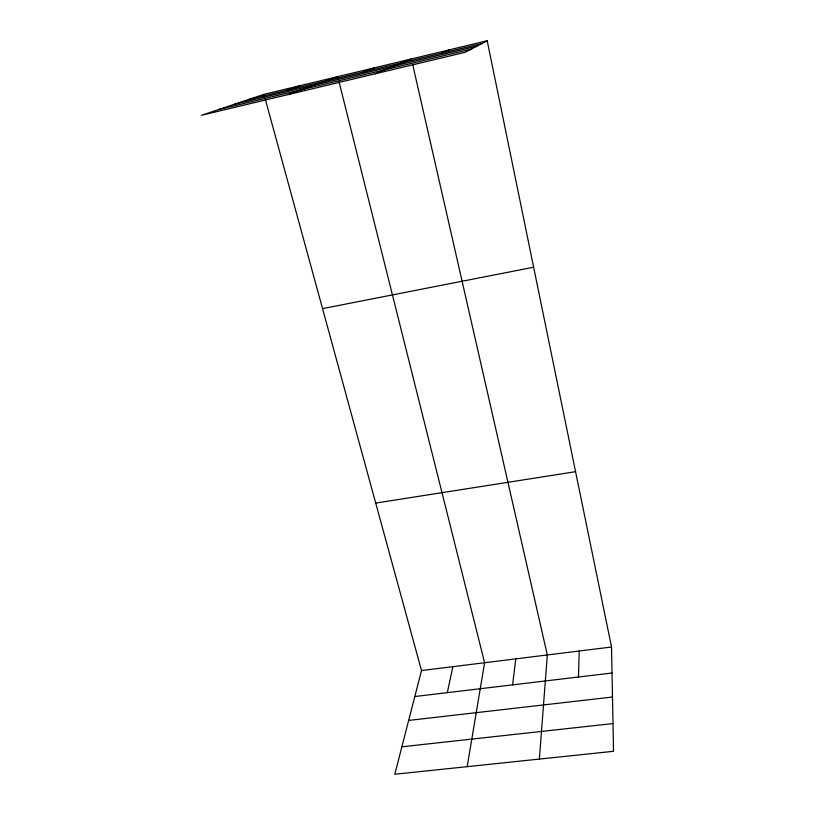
<?xml version="1.0" encoding="UTF-8"?>
<svg xmlns="http://www.w3.org/2000/svg" width="815" height="815" viewBox="0 0 815 815"><rect width="100%" height="100%" fill="white"/><g stroke="black" fill="none" stroke-linecap="round" stroke-linejoin="round"><path stroke-width="1.22" d="M578.477 677.01L579.241 651.002M539.377 759.081L547.323 654.965L412.798 65.027M512.604 684.865L515.783 658.877M467.189 766.65L484.609 662.738L338.969 81.51M447.333 692.648L452.865 666.67M265.303 99.236L421.498 670.562L394.806 774.25L613.532 751.298L611.525 646.998L487.197 40.75L263.968 94.346L201.468 115.302L465.284 52.272L487.197 40.75M441.934 53.128L449.034 49.909M375.236 73.788L411.412 58.945M363.836 71.852L374.319 67.849M288.184 94.591L337.746 76.63L338.357 79.075M286.87 90.312L300.592 85.555M248.677 99.481L481.869 43.552M234.384 104.269L476.867 46.18M218.389 109.628L471.253 49.134M322.546 308.62L533.642 267.228M375.705 503.079L575.573 471.691M421.498 670.562L611.525 646.998M414.815 696.53L612.024 673.007M408.661 720.429L612.493 697.019M401.877 746.795L613.002 723.567M263.968 94.346L264.63 96.791"/></g></svg>
